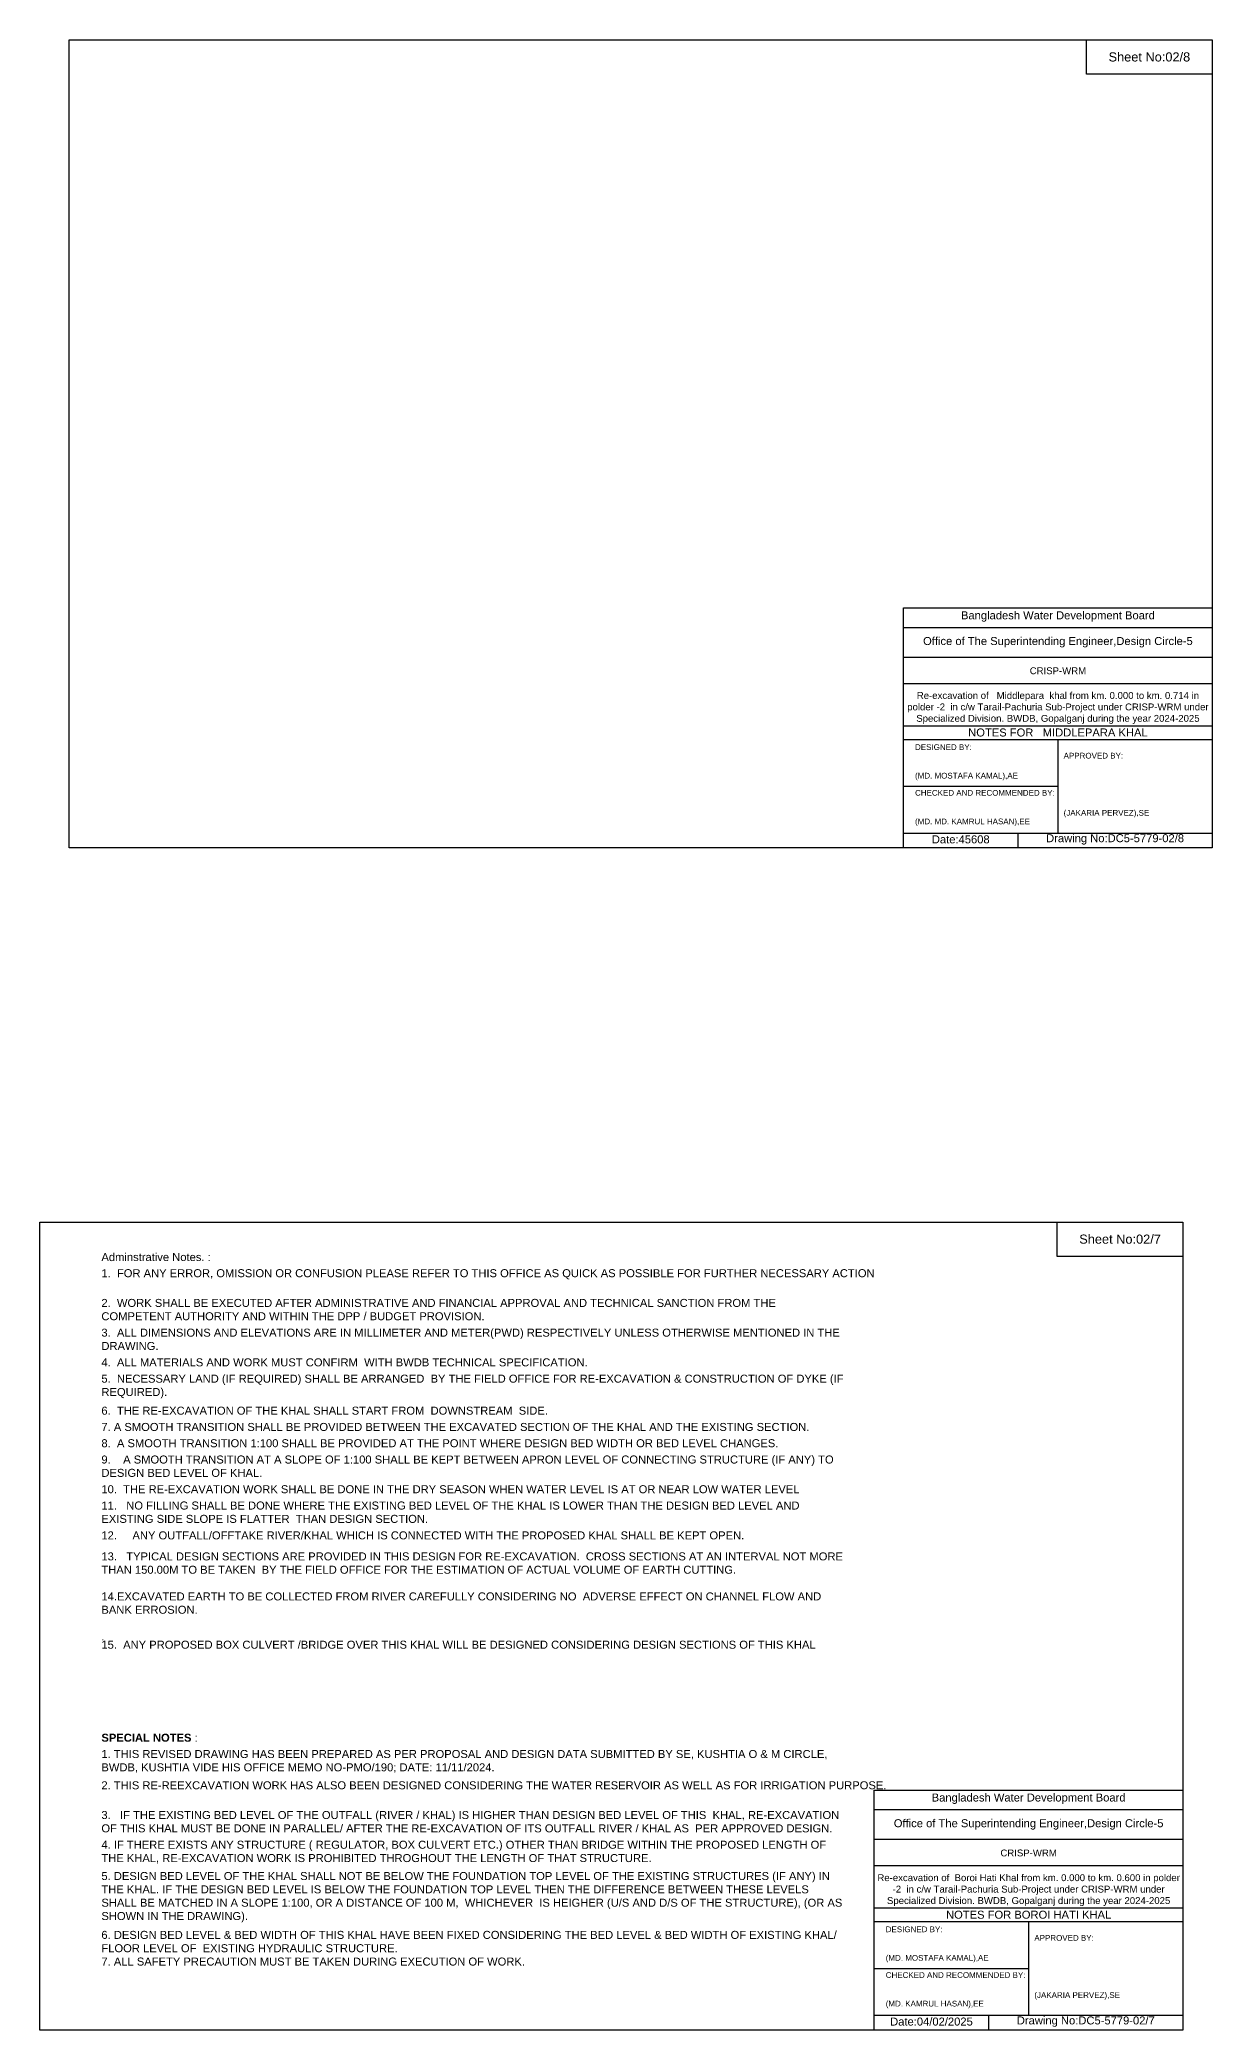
# Model space of a CAD drawing. Header units: inches. Extents: x 91000 to 178000, y -5656 to 8274.
# Drawn here: x 110000 to 118205, y -5656 to 8274 of the extents above; entities that cross this region are included whole.
import ezdxf

# ---------------------------------------------------------------- set-up
doc = ezdxf.new("R2010")
doc.units = ezdxf.units.IN
doc.header["$LTSCALE"] = 7
doc.header["$MEASUREMENT"] = 0
doc.styles.get("Standard").update_dxf_attribs({"font": 'arial.ttf'})

msp = doc.modelspace()

# ---------------------------------------------------------------- linework, layer by layer
for points in [[(110205, 8274), (118205, 8274), (118205, 2618), (110205, 2618)], [(117325, 8274), (118205, 8274), (118205, 8034), (117325, 8034)], [(110000, 0), (118000, 0), (118000, -5656), (110000, -5656)], [(117120, 0), (118000, 0), (118000, -240), (117120, -240)]]:
    msp.add_lwpolyline(points, close=True)
for points in [[(116045, 2618), (116045, 4298), (118205, 4298)], [(116045, 4162), (118205, 4162)], [(116045, 3954), (118205, 3954)], [(116045, 3770), (118205, 3770)], [(116045, 3474), (118205, 3474)], [(116045, 3378), (118205, 3378)], [(117125, 3378), (117125, 2722)], [(116045, 3050), (117125, 3050)], [(116045, 2722), (118205, 2722)], [(116845, 2722), (116845, 2618)], [(115840, -5656), (115840, -3976), (118000, -3976)], [(115840, -4112), (118000, -4112)], [(115840, -4320), (118000, -4320)], [(115840, -4504), (118000, -4504)], [(115840, -4800), (118000, -4800)], [(115840, -4896), (118000, -4896)], [(116920, -4896), (116920, -5552)], [(115840, -5224), (116920, -5224)], [(115840, -5552), (118000, -5552)], [(116640, -5552), (116640, -5656)]]:
    msp.add_lwpolyline(points)

# ---------------------------------------------------------------- texts
at = {"attachment_point": 5}
for s, insert, char_height in [('Sheet No:02/8', (117765, 8154), 64), ('Bangladesh Water Development Board', (117125, 4238), 56), ('Office of The Superintending Engineer,Design Circle-5', (117125, 4058), 56), ('Sheet No:02/7', (117560, -120), 64), ('Bangladesh Water Development Board', (116920, -4036), 56), ('Office of The Superintending Engineer,Design Circle-5', (116920, -4216), 56)]:
    msp.add_mtext(s, dxfattribs=dict(at, insert=insert, char_height=char_height))
for s, insert, char_height, width, attachment_point in [('CRISP-WRM', (117125, 3858), 48, 2240, 5), ('Re-excavation of   Middlepara  khal from km. 0.000 to km. 0.714 in polder -2  in c/w Tarail-Pachuria Sub-Project under CRISP-WRM under Specialized Division. BWDB, Gopalganj during the year 2024-2025', (117125, 3598), 48, 2160, 5), ('DESIGNED BY:^J^J^J(MD. MOSTAFA KAMAL),AE', (116125, 3218), 40, 1120, 4), ('NOTES FOR   MIDDLEPARA KHAL', (117125, 3426), 56, 2240, 5), ('APPROVED BY:^J^J^J^J^J^J(JAKARIA PERVEZ),SE', (117165, 3058), 40, 1120, 4), ('CHECKED AND RECOMMENDED BY:^J^J^J(MD. MD. KAMRUL HASAN),EE', (116125, 2898), 40, 1120, 4), ('Date:45608', (116445, 2678), 56, 1120, 5), ('Drawing No:DC5-5779-02/8', (117525, 2678), 56, 1760, 5), ('Adminstrative Notes. :', (110431, -217), 56, 5200, 1), ('1.  FOR ANY ERROR, OMISSION OR CONFUSION PLEASE REFER TO THIS OFFICE AS QUICK AS POSSIBLE FOR FURTHER NECESSARY ACTION', (110431, -330), 56, 5200, 1), ('2.  WORK SHALL BE EXECUTED AFTER ADMINISTRATIVE AND FINANCIAL APPROVAL AND TECHNICAL SANCTION FROM THE COMPETENT AUTHORITY AND WITHIN THE DPP / BUDGET PROVISION. ', (110431, -538), 56, 5200, 1), ('3.  ALL DIMENSIONS AND ELEVATIONS ARE IN MILLIMETER AND METER(PWD) RESPECTIVELY UNLESS OTHERWISE MENTIONED IN THE DRAWING.', (110431, -746), 56, 5200, 1), ('4.  ALL MATERIALS AND WORK MUST CONFIRM  WITH BWDB TECHNICAL SPECIFICATION.', (110431, -954), 56, 5200, 1), ('5.  NECESSARY LAND (IF REQUIRED) SHALL BE ARRANGED  BY THE FIELD OFFICE FOR RE-EXCAVATION & CONSTRUCTION OF DYKE (IF REQUIRED).', (110431, -1068), 56, 5200, 1), ('6.  THE RE-EXCAVATION OF THE KHAL SHALL START FROM  DOWNSTREAM  SIDE.', (110431, -1292), 56, 5200, 1), ('8.  A SMOOTH TRANSITION 1:100 SHALL BE PROVIDED AT THE POINT WHERE DESIGN BED WIDTH OR BED LEVEL CHANGES.', (110431, -1520), 56, 5200, 1), ('7. A SMOOTH TRANSITION SHALL BE PROVIDED BETWEEN THE EXCAVATED SECTION OF THE KHAL AND THE EXISTING SECTION.', (110431, -1406), 56, 5200, 1), ('9.    A SMOOTH TRANSITION AT A SLOPE OF 1:100 SHALL BE KEPT BETWEEN APRON LEVEL OF CONNECTING STRUCTURE (IF ANY) TO DESIGN BED LEVEL OF KHAL.', (110431, -1634), 56, 5200, 1), ('10.  THE RE-EXCAVATION WORK SHALL BE DONE IN THE DRY SEASON WHEN WATER LEVEL IS AT OR NEAR LOW WATER LEVEL', (110431, -1842), 56, 5200, 1), ('11.   NO FILLING SHALL BE DONE WHERE THE EXISTING BED LEVEL OF THE KHAL IS LOWER THAN THE DESIGN BED LEVEL AND EXISTING SIDE SLOPE IS FLATTER  THAN DESIGN SECTION.', (110431, -1956), 56, 5200, 1), ('12.     ANY OUTFALL/OFFTAKE RIVER/KHAL WHICH IS CONNECTED WITH THE PROPOSED KHAL SHALL BE KEPT OPEN.', (110431, -2165), 56, 5200, 1), ('13.   TYPICAL DESIGN SECTIONS ARE PROVIDED IN THIS DESIGN FOR RE-EXCAVATION.  CROSS SECTIONS AT AN INTERVAL NOT MORE THAN 150.00M TO BE TAKEN  BY THE FIELD OFFICE FOR THE ESTIMATION OF ACTUAL VOLUME OF EARTH CUTTING. ^J^J14.EXCAVATED EARTH TO BE COLLECTED FROM RIVER CAREFULLY CONSIDERING NO  ADVERSE EFFECT ON CHANNEL FLOW AND BANK ERROSION.^J^J.', (110431, -2312), 56, 5200, 1), ('15.  ANY PROPOSED BOX CULVERT /BRIDGE OVER THIS KHAL WILL BE DESIGNED CONSIDERING DESIGN SECTIONS OF THIS KHAL', (110431, -2930), 56, 5200, 1), ('{\\fArial|b1|i0|c0|p34;SPECIAL NOTES} :', (110431, -3581), 56, 5200, 1), ('1. THIS REVISED DRAWING HAS BEEN PREPARED AS PER PROPOSAL AND DESIGN DATA SUBMITTED BY SE, KUSHTIA O & M CIRCLE, BWDB, KUSHTIA VIDE HIS OFFICE MEMO NO-PMO/190; DATE: 11/11/2024. ', (110431, -3695), 56, 5200, 1), ('2. THIS RE-REEXCAVATION WORK HAS ALSO BEEN DESIGNED CONSIDERING THE WATER RESERVOIR AS WELL AS FOR IRRIGATION PURPOSE.  ', (110431, -3914), 56, 5200, 1), ('3.   IF THE EXISTING BED LEVEL OF THE OUTFALL (RIVER / KHAL) IS HIGHER THAN DESIGN BED LEVEL OF THIS  KHAL, RE-EXCAVATION OF THIS KHAL MUST BE DONE IN PARALLEL/ AFTER THE RE-EXCAVATION OF ITS OUTFALL RIVER / KHAL AS  PER APPROVED DESIGN.^J', (110431, -4122), 56, 5200, 1), ('4. IF THERE EXISTS ANY STRUCTURE ( REGULATOR, BOX CULVERT ETC.) OTHER THAN BRIDGE WITHIN THE PROPOSED LENGTH OF THE KHAL, RE-EXCAVATION WORK IS PROHIBITED THROGHOUT THE LENGTH OF THAT STRUCTURE.', (110431, -4330), 56, 5200, 1), ('CRISP-WRM', (116920, -4416), 48, 2240, 5), ('5. DESIGN BED LEVEL OF THE KHAL SHALL NOT BE BELOW THE FOUNDATION TOP LEVEL OF THE EXISTING STRUCTURES (IF ANY) IN THE KHAL. IF THE DESIGN BED LEVEL IS BELOW THE FOUNDATION TOP LEVEL THEN THE DIFFERENCE BETWEEN THESE LEVELS SHALL BE MATCHED IN A SLOPE 1:100, OR A DISTANCE OF 100 M,  WHICHEVER  IS HEIGHER (U/S AND D/S OF THE STRUCTURE), (OR AS SHOWN IN THE DRAWING).^J', (110431, -4549), 56, 5200, 1), ('Re-excavation of  Boroi Hati Khal from km. 0.000 to km. 0.600 in polder -2  in c/w Tarail-Pachuria Sub-Project under CRISP-WRM under Specialized Division. BWDB, Gopalganj during the year 2024-2025', (116920, -4676), 48, 2160, 5), ('NOTES FOR BOROI HATI KHAL', (116920, -4848), 56, 2240, 5), ('6. DESIGN BED LEVEL & BED WIDTH OF THIS KHAL HAVE BEEN FIXED CONSIDERING THE BED LEVEL & BED WIDTH OF EXISTING KHAL/ FLOOR LEVEL OF  EXISTING HYDRAULIC STRUCTURE.\\P7. ALL SAFETY PRECAUTION MUST BE TAKEN DURING EXECUTION OF WORK.', (110431, -4961), 56, 5200, 1), ('DESIGNED BY:^J^J^J(MD. MOSTAFA KAMAL),AE', (115920, -5056), 40, 1120, 4), ('APPROVED BY:^J^J^J^J^J^J(JAKARIA PERVEZ),SE', (116960, -5216), 40, 1120, 4), ('CHECKED AND RECOMMENDED BY:^J^J^J(MD. KAMRUL HASAN),EE', (115920, -5376), 40, 1120, 4), ('Date:04/02/2025', (116240, -5596), 56, 1120, 5), ('Drawing No:DC5-5779-02/7', (117320, -5596), 56, 1760, 5)]:
    msp.add_mtext(s, dxfattribs=dict(insert=insert, char_height=char_height, width=width, attachment_point=attachment_point))

doc.saveas('drawing.dxf')
